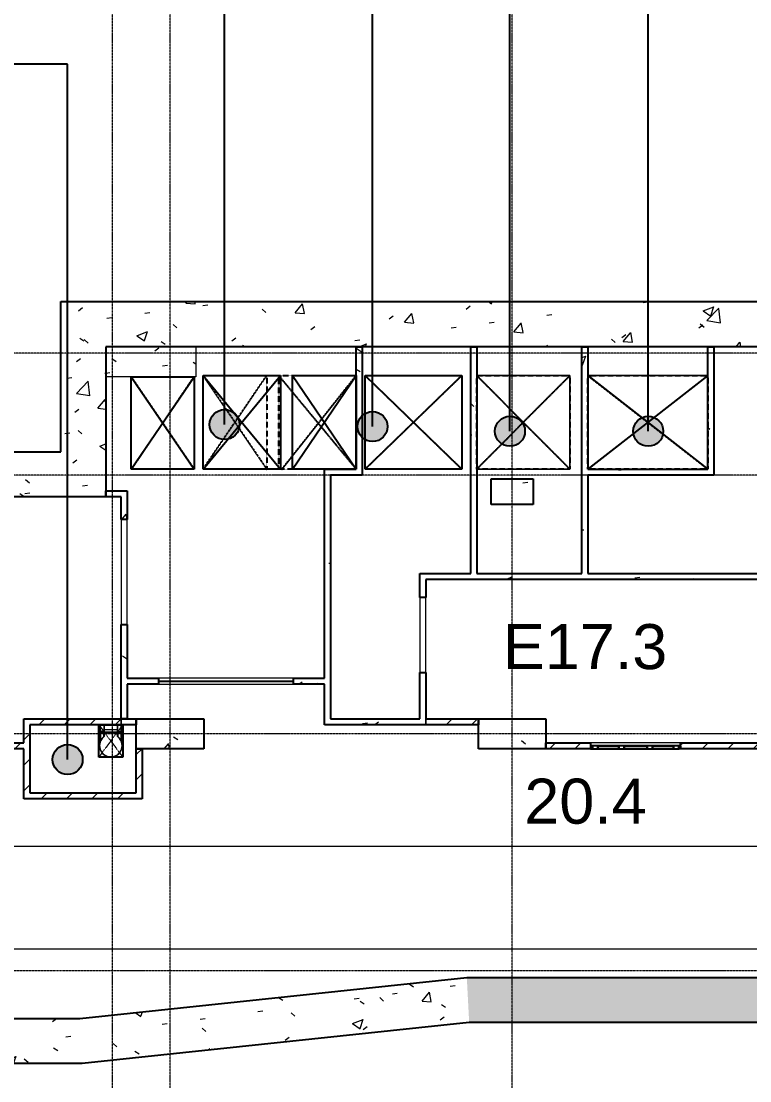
# Model space of a CAD drawing. Header units: millimetres. Extents: x -962357 to -591296, y -195428 to 59420.
# Drawn here: x -897842 to -873560, y -7981 to 27316 of the extents above; entities that cross this region are included whole.
import ezdxf

# ---------------------------------------------------------------- set-up
doc = ezdxf.new("R2010")
doc.units = ezdxf.units.MM
for name, pattern in [('Demolished', [2.75, 1.75, -1]), ('DPA_Grid _ Level 100', [10, 5.5, -1.6, 1.3, -1.6]), ('DPA_Overhead 100', [2.75, 1.75, -1])]:
    doc.linetypes.add(name, pattern=pattern)
for name, color, linetype, lineweight in [('_ _ A-DETL-OPENING', 1, 'Continuous', 25), ('A-COLS', 5, 'Continuous', 25), ('A-COLS-E', 1, 'Continuous', 9), ('A-DETL-DEMO', 2, 'Demolished', 9), ('A-DOOR', 3, 'Continuous', 25), ('A-DOOR-E', 2, 'Continuous', 25), ('A-DOOR-FRAM', 3, 'Continuous', 25), ('A-FLOR-E', 2, 'Continuous', 9), ('A-FLOR-OVHD', 2, 'DPA_Overhead 100', 25), ('A-GENM', 1, 'Continuous', 9), ('A-ROOM-IDEN', 3, 'Continuous', 25), ('A-WALL', 5, 'Continuous', 9), ('A-WALL-PATT', 1, 'Continuous', 9), ('S-GRID', 251, 'Continuous', 9), ('WALL', 5, 'Continuous', 9), ('WALL-E', 2, 'Continuous', 9)]:
    doc.layers.add(name, color=color, linetype=linetype, lineweight=lineweight)
doc.styles.add('Arial_1', font='arial.ttf', dxfattribs={"height": 1500})
pattern_1 = [(50, (2.4, 1), (3643.682, -318.781), [381, -4191]), (355, (2.4, 1), (-704.856, 3821.136), [304.8, -3352.8]), (100.451, (306, -25.6), (2938.852, 3502.332), [323.8, -3561.801]), (46.184, (2.4, 1017), (5421.581, -840.856), [571.5, -6286.5]), (96.636, (454, 947), (4748.05, 4948.55), [485.7, -5342.702]), (351.184, (2.4, 1017), (4748.1, 4948.506), [457.2, -5029.2]), (21, (510.4, 763), (3032.288, -2045.304), [381, -4191]), (326, (510.4, 763), (1236.042, 3683.762), [304.8, -3352.8]), (71.451, (763, 592.5), (4268.343, 1638.425), [323.8, -3561.801]), (37.5, (2.4, 1), (61.772, 1691.1008), [167.64, -3144.52, 167.64, -3235.96, -3365.5]), (37.5, (2.4, 1), (61.772, 1691.1008), [-6715.76, 167.64, -3197.86]), (7.5, (2.4, 1), (1336.3933, 2003.6115), [167.64, -1772.92, 167.64, -3068.32, -1282.7]), (7.5, (2.4, 1), (1336.3933, 2003.6115), [-5176.52, 167.64, -1115.06]), (327.5, (-1130.5, 1), (2711.8178, -114.5786), [167.64, -1102.36, 167.64, -3794.76, -5257.8]), (327.5, (-1130.5, 1), (2711.8178, -114.5786), [-5232.4, 167.64, -5090.16]), (317.5, (-1638.5, 1), (2962.5856, 508.5334), [167.64, -1483.36, 167.64, -2463.8, -3733.8]), (317.5, (-1638.5, 1), (2962.5856, 508.5334), [-4282.44, 167.64, -3566.16])]
pattern_2 = [(45, (2.4, 1), (-424.26407, 424.26407), [])]

# ---------------------------------------------------------------- blocks, each defined once
blk = doc.blocks.new('A33 - _Wall_ Access Panel 3000 x 3000-18927020-4180-01 LOWER PLATFORM LEVEL - REFLECTED CEILING PLAN')
at = {"layer": 'A-DOOR', "lineweight": 9}
for p, q in [((-572, 0), (-372, 0)), ((-572, -35), (-572, 0)), ((-372, 0), (-372, -35)), ((372, 0), (572, 0)), ((372, -35), (372, 0)), ((572, 0), (572, -35)), ((-1450, 0), (-1250, 0)), ((-1450, -35), (-1450, 0)), ((-1435, -35), (-1450, -35)), ((-1450, -100), (-1450, -65)), ((-1450, -65), (-1435, -65)), ((-1250, -100), (-1450, -100)), ((-1435, -65), (-1435, -35)), ((-1250, -35), (-1265, -35)), ((-1265, -35), (-1265, -65)), ((-1265, -35), (-1250, -35)), ((-1265, -65), (-1265, -35)), ((-1265, -65), (-1250, -65)), ((-1250, -65), (-1265, -65)), ((-1250, 0), (-1250, -35)), ((-1250, -35), (-1250, 0)), ((-1250, 0), (-572, 0)), ((-1250, -65), (-1250, -100)), ((-1250, -100), (-1250, -65)), ((-572, -100), (-1250, -100)), ((-572, 0), (-572, -35)), ((-557, -35), (-572, -35)), ((-572, -35), (-557, -35)), ((-572, -100), (-572, -65)), ((-572, -65), (-557, -65)), ((-557, -65), (-572, -65)), ((-572, -65), (-572, -100)), ((-372, -100), (-572, -100)), ((-557, -65), (-557, -35)), ((-557, -35), (-557, -65)), ((-372, -35), (-387, -35)), ((-387, -35), (-387, -65)), ((-387, -35), (-372, -35)), ((-387, -65), (-387, -35)), ((-387, -65), (-372, -65)), ((-372, -65), (-387, -65)), ((-372, -35), (-372, 0)), ((-372, 0), (372, 0)), ((-372, -65), (-372, -100)), ((-372, -100), (-372, -65)), ((372, -100), (-372, -100)), ((372, 0), (372, -35)), ((387, -35), (372, -35)), ((372, -35), (387, -35)), ((372, -100), (372, -65)), ((372, -65), (387, -65)), ((387, -65), (372, -65)), ((372, -65), (372, -100)), ((572, -100), (372, -100)), ((387, -65), (387, -35)), ((387, -35), (387, -65)), ((572, -35), (557, -35)), ((557, -35), (557, -65)), ((557, -35), (572, -35)), ((557, -65), (557, -35)), ((557, -65), (572, -65)), ((572, -65), (557, -65)), ((572, -35), (572, 0)), ((572, 0), (1250, 0)), ((572, -65), (572, -100)), ((572, -100), (572, -65)), ((1250, -100), (572, -100)), ((1250, 0), (1450, 0)), ((1250, -35), (1250, 0)), ((1250, 0), (1250, -35)), ((1265, -35), (1250, -35)), ((1250, -35), (1265, -35)), ((1250, -100), (1250, -65)), ((1250, -65), (1265, -65)), ((1265, -65), (1250, -65)), ((1250, -65), (1250, -100)), ((1450, -100), (1250, -100)), ((1265, -65), (1265, -35)), ((1265, -35), (1265, -65)), ((1450, -35), (1435, -35)), ((1435, -35), (1435, -65)), ((1435, -65), (1450, -65)), ((1450, 0), (1450, -35)), ((1450, -65), (1450, -100))]:
    blk.add_line(p, q, dxfattribs=at)
at = {"layer": 'A-DOOR-E'}
for p, q in [((-372, 0), (-572, 0)), ((-572, 0), (-572, -35)), ((-372, -35), (-372, 0)), ((372, 0), (372, -35)), ((572, 0), (372, 0)), ((572, -35), (572, 0)), ((-1250, 0), (-1450, 0)), ((-1450, 0), (-1450, -35)), ((-1450, -35), (-1435, -35)), ((-1435, -65), (-1450, -65)), ((-1450, -65), (-1450, -100)), ((-1450, -100), (-1250, -100)), ((-1435, -35), (-1435, -65)), ((-1265, -65), (-1265, -35)), ((-1265, -35), (-1250, -35)), ((-1250, -35), (-1265, -35)), ((-1265, -35), (-1265, -65)), ((-1265, -65), (-1265, -35)), ((-1265, -35), (-1250, -35)), ((-1250, -35), (-1265, -35)), ((-1265, -35), (-1265, -65)), ((-1265, -65), (-1265, -35)), ((-1265, -35), (-1250, -35)), ((-1265, -65), (-1265, -35)), ((-1265, -35), (-1250, -35)), ((-1265, -35), (-1250, -35)), ((-1265, -65), (-1265, -35)), ((-1250, -35), (-1265, -35)), ((-1265, -35), (-1265, -65)), ((-1250, -65), (-1265, -65)), ((-1265, -65), (-1250, -65)), ((-1250, -65), (-1265, -65)), ((-1265, -65), (-1250, -65)), ((-1250, -65), (-1265, -65)), ((-1250, -65), (-1265, -65)), ((-1250, -65), (-1265, -65)), ((-1265, -65), (-1250, -65)), ((-1250, -35), (-1250, 0)), ((-572, 0), (-1250, 0)), ((-1250, 0), (-1250, -35)), ((-1250, -35), (-1250, 0)), ((-1250, 0), (-572, 0)), ((-572, 0), (-1250, 0)), ((-1250, 0), (-1250, -35)), ((-1250, -35), (-1250, 0)), ((-1250, 0), (-572, 0)), ((-1250, -35), (-1250, 0)), ((-1250, 0), (-572, 0)), ((-1250, 0), (-572, 0)), ((-1250, -35), (-1250, 0)), ((-572, 0), (-1250, 0)), ((-1250, 0), (-1250, -35)), ((-1250, -100), (-1250, -65)), ((-1250, -65), (-1250, -100)), ((-1250, -100), (-1250, -65)), ((-1250, -65), (-1250, -100)), ((-1250, -100), (-1250, -65)), ((-1250, -100), (-1250, -65)), ((-1250, -100), (-1250, -65)), ((-1250, -65), (-1250, -100)), ((-1250, -100), (-572, -100)), ((-572, -100), (-1250, -100)), ((-1250, -100), (-572, -100)), ((-572, -100), (-1250, -100)), ((-572, -100), (-1250, -100)), ((-572, -100), (-1250, -100)), ((-1250, -100), (-572, -100)), ((-572, -35), (-572, 0)), ((-572, 0), (-572, -35)), ((-572, -35), (-572, 0)), ((-572, 0), (-572, -35)), ((-572, 0), (-572, -35)), ((-572, 0), (-572, -35)), ((-572, -35), (-572, 0)), ((-572, -35), (-557, -35)), ((-557, -35), (-572, -35)), ((-572, -35), (-557, -35)), ((-557, -35), (-572, -35)), ((-572, -35), (-557, -35)), ((-572, -35), (-557, -35)), ((-572, -35), (-557, -35)), ((-557, -35), (-572, -35)), ((-557, -65), (-572, -65)), ((-572, -65), (-572, -100)), ((-572, -100), (-572, -65)), ((-572, -65), (-557, -65)), ((-557, -65), (-572, -65)), ((-572, -65), (-572, -100)), ((-572, -100), (-572, -65)), ((-572, -65), (-557, -65)), ((-557, -65), (-572, -65)), ((-572, -65), (-572, -100)), ((-557, -65), (-572, -65)), ((-572, -65), (-572, -100)), ((-572, -65), (-572, -100)), ((-557, -65), (-572, -65)), ((-572, -100), (-572, -65)), ((-572, -65), (-557, -65)), ((-572, -100), (-372, -100)), ((-557, -35), (-557, -65)), ((-557, -65), (-557, -35)), ((-557, -35), (-557, -65)), ((-557, -65), (-557, -35)), ((-557, -35), (-557, -65)), ((-557, -35), (-557, -65)), ((-557, -35), (-557, -65)), ((-557, -65), (-557, -35)), ((-387, -65), (-387, -35)), ((-387, -35), (-372, -35)), ((-372, -35), (-387, -35)), ((-387, -35), (-387, -65)), ((-387, -65), (-387, -35)), ((-387, -35), (-372, -35)), ((-372, -35), (-387, -35)), ((-387, -35), (-387, -65)), ((-387, -65), (-387, -35)), ((-387, -35), (-372, -35)), ((-387, -65), (-387, -35)), ((-387, -35), (-372, -35)), ((-387, -35), (-372, -35)), ((-387, -65), (-387, -35)), ((-372, -35), (-387, -35)), ((-387, -35), (-387, -65)), ((-372, -65), (-387, -65)), ((-387, -65), (-372, -65)), ((-372, -65), (-387, -65)), ((-387, -65), (-372, -65)), ((-372, -65), (-387, -65)), ((-372, -65), (-387, -65)), ((-372, -65), (-387, -65)), ((-387, -65), (-372, -65)), ((372, 0), (-372, 0)), ((-372, 0), (-372, -35)), ((-372, -35), (-372, 0)), ((-372, 0), (372, 0)), ((372, 0), (-372, 0)), ((-372, 0), (-372, -35)), ((-372, -35), (-372, 0)), ((-372, 0), (372, 0)), ((-372, -35), (-372, 0)), ((-372, 0), (372, 0)), ((-372, 0), (372, 0)), ((-372, -35), (-372, 0)), ((372, 0), (-372, 0)), ((-372, 0), (-372, -35)), ((-372, -100), (-372, -65)), ((-372, -65), (-372, -100)), ((-372, -100), (-372, -65)), ((-372, -65), (-372, -100)), ((-372, -100), (-372, -65)), ((-372, -100), (-372, -65)), ((-372, -100), (-372, -65)), ((-372, -65), (-372, -100)), ((-372, -100), (372, -100)), ((372, -100), (-372, -100)), ((-372, -100), (372, -100)), ((372, -100), (-372, -100)), ((372, -100), (-372, -100)), ((372, -100), (-372, -100)), ((-372, -100), (372, -100)), ((372, -35), (372, 0)), ((372, 0), (372, -35)), ((372, -35), (372, 0)), ((372, 0), (372, -35)), ((372, 0), (372, -35)), ((372, 0), (372, -35)), ((372, -35), (372, 0)), ((372, -35), (387, -35)), ((387, -35), (372, -35)), ((372, -35), (387, -35)), ((387, -35), (372, -35)), ((372, -35), (387, -35)), ((372, -35), (387, -35)), ((372, -35), (387, -35)), ((387, -35), (372, -35)), ((387, -65), (372, -65)), ((372, -65), (372, -100)), ((372, -100), (372, -65)), ((372, -65), (387, -65)), ((387, -65), (372, -65)), ((372, -65), (372, -100)), ((372, -100), (372, -65)), ((372, -65), (387, -65)), ((387, -65), (372, -65)), ((372, -65), (372, -100)), ((387, -65), (372, -65)), ((372, -65), (372, -100)), ((372, -65), (372, -100)), ((387, -65), (372, -65)), ((372, -100), (372, -65)), ((372, -65), (387, -65)), ((372, -100), (572, -100)), ((387, -35), (387, -65)), ((387, -65), (387, -35)), ((387, -35), (387, -65)), ((387, -65), (387, -35)), ((387, -35), (387, -65)), ((387, -35), (387, -65)), ((387, -35), (387, -65)), ((387, -65), (387, -35)), ((557, -65), (557, -35)), ((557, -35), (572, -35)), ((572, -35), (557, -35)), ((557, -35), (557, -65)), ((557, -65), (557, -35)), ((557, -35), (572, -35)), ((572, -35), (557, -35)), ((557, -35), (557, -65)), ((557, -65), (557, -35)), ((557, -35), (572, -35)), ((557, -65), (557, -35)), ((557, -35), (572, -35)), ((557, -35), (572, -35)), ((557, -65), (557, -35)), ((572, -35), (557, -35)), ((557, -35), (557, -65)), ((572, -65), (557, -65)), ((557, -65), (572, -65)), ((572, -65), (557, -65)), ((557, -65), (572, -65)), ((572, -65), (557, -65)), ((572, -65), (557, -65)), ((572, -65), (557, -65)), ((557, -65), (572, -65)), ((1250, 0), (572, 0)), ((572, 0), (572, -35)), ((572, -35), (572, 0)), ((572, 0), (1250, 0)), ((1250, 0), (572, 0)), ((572, 0), (572, -35)), ((572, -35), (572, 0)), ((572, 0), (1250, 0)), ((572, -35), (572, 0)), ((572, 0), (1250, 0)), ((572, 0), (1250, 0)), ((572, -35), (572, 0)), ((1250, 0), (572, 0)), ((572, 0), (572, -35)), ((572, -100), (572, -65)), ((572, -65), (572, -100)), ((572, -100), (572, -65)), ((572, -65), (572, -100)), ((572, -100), (572, -65)), ((572, -100), (572, -65)), ((572, -100), (572, -65)), ((572, -65), (572, -100)), ((572, -100), (1250, -100)), ((1250, -100), (572, -100)), ((572, -100), (1250, -100)), ((1250, -100), (572, -100)), ((1250, -100), (572, -100)), ((1250, -100), (572, -100)), ((572, -100), (1250, -100)), ((1450, 0), (1250, 0)), ((1250, 0), (1250, -35)), ((1250, -35), (1250, 0)), ((1250, 0), (1250, -35)), ((1250, -35), (1250, 0)), ((1250, 0), (1250, -35)), ((1250, 0), (1250, -35)), ((1250, 0), (1250, -35)), ((1250, -35), (1250, 0)), ((1250, -35), (1265, -35)), ((1265, -35), (1250, -35)), ((1250, -35), (1265, -35)), ((1265, -35), (1250, -35)), ((1250, -35), (1265, -35)), ((1250, -35), (1265, -35)), ((1250, -35), (1265, -35)), ((1265, -35), (1250, -35)), ((1265, -65), (1250, -65)), ((1250, -65), (1250, -100)), ((1250, -100), (1250, -65)), ((1250, -65), (1265, -65)), ((1265, -65), (1250, -65)), ((1250, -65), (1250, -100)), ((1250, -100), (1250, -65)), ((1250, -65), (1265, -65)), ((1265, -65), (1250, -65)), ((1250, -65), (1250, -100)), ((1265, -65), (1250, -65)), ((1250, -65), (1250, -100)), ((1250, -65), (1250, -100)), ((1265, -65), (1250, -65)), ((1250, -100), (1250, -65)), ((1250, -65), (1265, -65)), ((1250, -100), (1450, -100)), ((1265, -35), (1265, -65)), ((1265, -65), (1265, -35)), ((1265, -35), (1265, -65)), ((1265, -65), (1265, -35)), ((1265, -35), (1265, -65)), ((1265, -35), (1265, -65)), ((1265, -35), (1265, -65)), ((1265, -65), (1265, -35)), ((1435, -65), (1435, -35)), ((1435, -35), (1450, -35)), ((1450, -65), (1435, -65)), ((1450, -35), (1450, 0)), ((1450, -100), (1450, -65))]:
    blk.add_line(p, q, dxfattribs=at)
at = {"layer": 'A-DOOR-FRAM'}
for p, q in [((-1500, 0), (-1500, -100)), ((-1450, 0), (-1500, 0)), ((-1500, -100), (-1450, -100)), ((-1450, -35), (-1450, 0)), ((-1435, -35), (-1450, -35)), ((-1450, -65), (-1435, -65)), ((-1450, -100), (-1450, -65)), ((-1435, -65), (-1435, -35)), ((1435, -65), (1435, -35)), ((1435, -35), (1450, -35)), ((1450, -65), (1435, -65)), ((1450, 0), (1500, 0)), ((1450, -35), (1450, 0)), ((1450, -100), (1450, -65)), ((1500, -100), (1450, -100)), ((1500, 0), (1500, -100))]:
    blk.add_line(p, q, dxfattribs=at)
blk = doc.blocks.new('DPA_GM-Cage Ladder - H8300 with Protection Ring-8199188-4180-01 LOWER PLATFORM LEVEL - REFLECTED CEILING PLAN')
at = {"layer": 'A-GENM'}
for p, q in [((90, 1143), (90, 1148)), ((160, 1148), (160, 1143)), ((-253, 805), (-248, 805)), ((-248, 735), (-253, 735)), ((498, 805), (503, 805)), ((503, 735), (498, 735)), ((-228, 350), (-228, 628)), ((-225, 305), (-225, 622)), ((-225, 305), (-225, 622)), ((-225, 305), (-225, 622)), ((-225, 305), (-225, 622)), ((-225, 305), (-225, 355)), ((-225, 305), (-225, 355)), ((-225, 305), (-225, 355)), ((-225, 355), (-100, 355)), ((-225, 305), (-225, 355)), ((-225, 355), (-225, 305)), ((-223, 625), (-223, 616)), ((-220, 611), (-220, 355)), ((-220, 611), (-220, 355)), ((-220, 611), (-220, 305)), ((-220, 611), (-220, 355)), ((-220, 355), (-100, 355)), ((-220, 355), (-100, 355)), ((-220, 355), (-100, 355)), ((-100, 355), (-220, 355)), ((-105, 355), (-105, 468)), ((-105, 355), (-105, 468)), ((-105, 355), (-105, 468)), ((-105, 355), (-105, 468)), ((-100, 355), (-105, 355)), ((-100, 470), (-100, 355)), ((-100, 470), (-100, 355)), ((-100, 470), (-100, 355)), ((-100, 470), (-100, 355)), ((-100, 355), (-95, 355)), ((-100, 305), (-100, 355)), ((-95, 355), (-95, 305)), ((345, 355), (350, 355)), ((345, 305), (345, 355)), ((350, 355), (350, 470)), ((350, 355), (350, 470)), ((350, 355), (350, 470)), ((350, 355), (350, 470)), ((350, 355), (470, 355)), ((350, 355), (470, 355)), ((350, 355), (475, 355)), ((355, 355), (350, 355)), ((350, 355), (470, 355)), ((470, 355), (350, 355)), ((350, 355), (350, 305)), ((355, 468), (355, 355)), ((355, 468), (355, 355)), ((355, 468), (355, 355)), ((355, 468), (355, 355)), ((470, 355), (470, 611)), ((470, 355), (470, 611)), ((470, 305), (470, 611)), ((470, 355), (470, 611)), ((472, 616), (472, 625)), ((475, 622), (475, 305)), ((475, 622), (475, 305)), ((475, 622), (475, 305)), ((475, 622), (475, 305)), ((475, 355), (475, 305)), ((475, 355), (475, 305)), ((475, 355), (475, 305)), ((475, 355), (475, 305)), ((475, 305), (475, 355)), ((477, 628), (477, 350)), ((-198, 75), (-248, 75)), ((-228, 350), (-228, 255)), ((-225, 255), (-225, 350)), ((-100, 305), (-225, 305)), ((-100, 305), (-225, 305)), ((-100, 305), (-225, 305)), ((-220, 305), (-225, 305)), ((-100, 305), (-225, 305)), ((-225, 305), (-225, 255)), ((-225, 305), (-100, 305)), ((-225, 255), (-225, 75)), ((-223, 255), (-223, 304)), ((-220, 306), (-220, 255)), ((-220, 255), (-220, 305)), ((-220, 75), (-220, 255)), ((-148, 80), (-148, 75)), ((-100, 80), (-148, 80)), ((-95, 75), (-148, 75)), ((-100, 351), (-100, 305)), ((-100, 351), (-100, 305)), ((-100, 351), (-100, 305)), ((-100, 351), (-100, 305)), ((-100, 351), (-100, 305)), ((-100, 305), (-100, 351)), ((-100, 305), (-100, 80)), ((-95, 305), (-100, 305)), ((-95, 351), (-95, 305)), ((-95, 347), (345, 347)), ((-95, 347), (345, 347)), ((-95, 347), (345, 347)), ((-95, 347), (345, 347)), ((-95, 347), (345, 347)), ((-95, 347), (345, 347)), ((-95, 347), (345, 347)), ((-95, 347), (345, 347)), ((-95, 347), (345, 347)), ((-95, 347), (345, 347)), ((-95, 347), (345, 347)), ((-95, 347), (345, 347)), ((-95, 347), (345, 347)), ((-95, 347), (345, 347)), ((-95, 347), (345, 347)), ((-95, 347), (345, 347)), ((-95, 347), (345, 347)), ((-95, 347), (345, 347)), ((-95, 347), (345, 347)), ((-95, 347), (345, 347)), ((-95, 347), (345, 347)), ((345, 312), (-95, 312)), ((345, 312), (-95, 312)), ((345, 312), (-95, 312)), ((345, 312), (-95, 312)), ((345, 312), (-95, 312)), ((345, 312), (-95, 312)), ((345, 312), (-95, 312)), ((345, 312), (-95, 312)), ((345, 312), (-95, 312)), ((345, 312), (-95, 312)), ((345, 312), (-95, 312)), ((345, 312), (-95, 312)), ((345, 312), (-95, 312)), ((345, 312), (-95, 312)), ((345, 312), (-95, 312)), ((345, 312), (-95, 312)), ((345, 312), (-95, 312)), ((345, 312), (-95, 312)), ((345, 312), (-95, 312)), ((345, 312), (-95, 312)), ((345, 312), (-95, 312)), ((-95, 75), (-95, 305)), ((-95, 75), (-95, 250)), ((-95, 250), (345, 250)), ((-95, 230), (-95, 75)), ((345, 230), (-95, 230)), ((345, 75), (-95, 75)), ((345, 75), (-95, 75)), ((345, 305), (345, 351)), ((345, 305), (345, 75)), ((350, 305), (345, 305)), ((345, 250), (345, 75)), ((345, 230), (345, 75)), ((397, 75), (345, 75)), ((350, 305), (350, 351)), ((350, 305), (350, 351)), ((350, 305), (350, 351)), ((350, 305), (350, 351)), ((350, 305), (350, 351)), ((350, 351), (350, 305)), ((475, 305), (350, 305)), ((475, 305), (350, 305)), ((475, 305), (350, 305)), ((475, 305), (350, 305)), ((350, 305), (475, 305)), ((350, 80), (350, 305)), ((397, 80), (350, 80)), ((397, 75), (397, 80)), ((497, 75), (447, 75)), ((470, 255), (470, 306)), ((475, 305), (470, 305)), ((470, 305), (470, 255)), ((470, 255), (470, 75)), ((472, 304), (472, 255)), ((475, 350), (475, 255)), ((475, 255), (475, 305)), ((475, 75), (475, 255)), ((477, 255), (477, 350))]:
    blk.add_line(p, q, dxfattribs=at)
for radius, start, end in [(380, 337.0805, 202.9195), (380, 95.3548, 174.6498), (380, 95.3548, 174.6498), (380, 95.3548, 174.6498), (375, 79.9992, 181.4283), (375, 79.9992, 181.4283), (375, 306.8699, 233.1301), (375, 79.9992, 181.4283), (380, 125.0413, 130.7023), (375, 120.5805, 124.9928), (380, 114.5289, 120.5268), (380, 103.6272, 110.3512), (375, 100.2243, 110.378), (380, 95.3547, 100.1756), (375, 79.9996, 100.189), (380, 84.6446, 95.3554), (375, 84.6446, 95.3554), (380, 80.1304, 84.6452), (380, 80.1304, 84.6452), (380, 80.1304, 84.6452), (380, 80.1313, 84.6453), (375, 358.5717, 79.7764), (375, 358.5717, 79.7764), (375, 358.5717, 79.7764), (375, 69.622, 79.7757), (380, 5.3502, 79.7346), (380, 5.3502, 79.7346), (380, 5.3502, 79.7346), (380, 69.6488, 76.3728), (380, 59.4732, 65.4711), (375, 55.0072, 59.4195), (380, 49.2977, 54.9587), (380, 174.6446, 185.3554), (380, 185.3602, 202.9195), (380, 185.3602, 202.9195), (380, 185.3602, 202.9195), (380, 186.8247, 191.7558), (380, 166.3122, 171.4047), (375, 174.6446, 185.3554), (375, 182.4573, 186.6907), (375, 182.7703, 232.3701), (375, 182.7703, 232.3701), (375, 182.7703, 232.3701), (375, 171.5359, 176.4529), (375, 161.3461, 166.2066), (380, 156.0394, 161.2291), (375, 151.1557, 155.948), (380, 145.7475, 151.0535), (375, 140.9646, 145.6704), (380, 135.4239, 140.8779), (375, 130.7728, 135.3611), (375, 307.6299, 357.2297), (375, 307.6299, 357.2297), (375, 307.6299, 357.2297), (375, 44.6389, 49.2272), (380, 39.1221, 44.5761), (375, 34.3296, 39.0354), (380, 28.9465, 34.2525), (375, 24.052, 28.8443), (380, 18.7709, 23.9606), (380, 337.0805, 354.6398), (380, 337.0805, 354.6398), (380, 337.0805, 354.6398), (375, 13.7934, 18.6539), (380, 8.5953, 13.6878), (375, 3.5471, 8.4641), (375, 353.3093, 357.5427), (380, 348.2442, 353.1753), (375, 354.6446, 5.3554), (380, 354.6446, 5.3554), (375, 191.9133, 196.9225), (380, 197.0706, 201.9314), (380, 204.784, 232.7522), (380, 204.784, 232.7522), (380, 204.784, 232.7522), (380, 204.784, 232.7522), (380, 307.2478, 335.216), (380, 307.2478, 335.216), (380, 307.2478, 335.216), (380, 307.2478, 335.216), (380, 338.0686, 342.9294), (375, 343.0775, 348.0867)]:
    blk.add_arc((125, 770), radius, start, end, dxfattribs=at)
blk = doc.blocks.new('Stucture Guage1 - Stucture Guage-9321021-4180-01 LOWER PLATFORM LEVEL - REFLECTED CEILING PLAN')
at = {"layer": 'A-GENM'}
for p, q in [((-913837, -163), (-857557, -163)), ((-857557, -3599), (-913837, -3599))]:
    blk.add_line(p, q, dxfattribs=at)
blk = doc.blocks.new('vent_grill - vent_grill H4500xW4500-9404040-4180-01 LOWER PLATFORM LEVEL - REFLECTED CEILING PLAN')
at = {"layer": 'A-DOOR-E'}
blk.add_line((-2250, 0), (2250, 0), dxfattribs=at)
blk = doc.blocks.new('Walls New - Walls New-13988885-4180-01 LOWER PLATFORM LEVEL - REFLECTED CEILING PLAN')
at = {"layer": 'A-WALL-PATT'}
h = blk.add_hatch(dxfattribs=at)
h.set_pattern_fill('FP_1', color=256, style=0, pattern_type=2)
h.set_pattern_definition([(50, (0, 0), (3643.682, -318.781), [381, -4191]), (355, (0, 0), (-704.856, 3821.136), [304.8, -3352.8]), (100.451, (303.6, -26.6), (2938.852, 3502.332), [323.8, -3561.801]), (46.184, (0, 1016), (5421.581, -840.856), [571.5, -6286.5]), (96.636, (452, 946), (4748.05, 4948.55), [485.7, -5342.702]), (351.184, (0, 1016), (4748.1, 4948.506), [457.2, -5029.2]), (21, (508, 762), (3032.288, -2045.304), [381, -4191]), (326, (508, 762), (1236.042, 3683.762), [304.8, -3352.8]), (71.451, (760.7, 591.6), (4268.343, 1638.425), [323.8, -3561.801]), (37.5, (0, 0), (61.772, 1691.1008), [167.64, -3144.52, 167.64, -3235.96, -3365.5]), (37.5, (0, 0), (61.772, 1691.1008), [-6715.76, 167.64, -3197.86]), (7.5, (0, 0), (1336.3933, 2003.6115), [167.64, -1772.92, 167.64, -3068.32, -1282.7]), (7.5, (0, 0), (1336.3933, 2003.6115), [-5176.52, 167.64, -1115.06]), (327.5, (-1132.8, 0), (2711.8178, -114.5786), [167.64, -1102.36, 167.64, -3794.76, -5257.8]), (327.5, (-1132.8, 0), (2711.8178, -114.5786), [-5232.4, 167.64, -5090.16]), (317.5, (-1640.8, 0), (2962.5856, 508.5334), [167.64, -1483.36, 167.64, -2463.8, -3733.8]), (317.5, (-1640.8, 0), (2962.5856, 508.5334), [-4282.44, 167.64, -3566.16])])
h.paths.add_polyline_path([(-895025, 15472), (-892025, 15472), (-892025, 16472), (-895025, 16472)])
at = {"layer": 'WALL'}
for p, q in [((-895025, 16472), (-892025, 16472)), ((-895025, 15472), (-895025, 16472)), ((-892025, 16472), (-892025, 15472)), ((-892025, 15472), (-895025, 15472))]:
    blk.add_line(p, q, dxfattribs=at)
blk = doc.blocks.new('C-1-PP19-AR-4180-01-B_20250908-040939_EXDOWNLIGHT')
at = {"layer": 'A-DOOR-E'}
for name, p in [('vent_grill - vent_grill H4500xW4500-9404040-4180-01 LOWER PLATFORM LEVEL - REFLECTED CEILING PLAN', (-146338, 1750)), ('A33 - _Wall_ Access Panel 3000 x 3000-18927020-4180-01 LOWER PLATFORM LEVEL - REFLECTED CEILING PLAN', (-132685, -400))]:
    blk.add_blockref(name, p, dxfattribs=at)
at = {"layer": 'A-GENM', "rotation": 180}
blk.add_blockref('DPA_GM-Cage Ladder - H8300 with Protection Ring-8199188-4180-01 LOWER PLATFORM LEVEL - REFLECTED CEILING PLAN', (-150050, 375), dxfattribs=at)
at = {"layer": 'A-GENM'}
blk.add_blockref('Stucture Guage1 - Stucture Guage-9321021-4180-01 LOWER PLATFORM LEVEL - REFLECTED CEILING PLAN', (744682, -3579), dxfattribs=at)
at = {"layer": 'WALL-E'}
blk.add_blockref('Walls New - Walls New-13988885-4180-01 LOWER PLATFORM LEVEL - REFLECTED CEILING PLAN', (744682, -3579), dxfattribs=at)

msp = doc.modelspace()

# ---------------------------------------------------------------- hatches: boundary and pattern name
at = {"layer": 'A-COLS-E'}
h = msp.add_hatch(dxfattribs=at)
h.set_pattern_fill('FP_1', color=256, style=0, pattern_type=2)
h.set_pattern_definition(pattern_1)
h.paths.add_polyline_path([(-882180, 11220), (-880780, 11220), (-880780, 12070), (-882180, 12070), (-882180, 11872.6)])
h = msp.add_hatch(dxfattribs=at)
h.set_pattern_fill('FP_1', color=256, style=0, pattern_type=2)
h.set_pattern_definition(pattern_1)
h.paths.add_polyline_path([(-891755, 3080), (-891755, 4080), (-894005, 4080), (-894005, 3080)])
h = msp.add_hatch(dxfattribs=at)
h.set_pattern_fill('FP_1', color=256, style=0, pattern_type=2)
h.set_pattern_definition(pattern_1)
h.paths.add_polyline_path([(-880355, 3080), (-880355, 4080), (-882605, 4080), (-882605, 3080), (-882571.6, 3080)])
at = {"layer": 'A-ROOM-IDEN'}
h = msp.add_hatch(color=256, dxfattribs=at)
edge = h.paths.add_edge_path()
edge.add_arc((-891062.9, 13878.5), 500, 0, 360)
h = msp.add_hatch(color=256, dxfattribs=at)
edge = h.paths.add_edge_path()
edge.add_arc((-886133.7, 13814.3), 500, 0, 360)
h = msp.add_hatch(color=256, dxfattribs=at)
edge = h.paths.add_edge_path()
edge.add_arc((-881552.6, 13654.9), 500, 0, 360)
h = msp.add_hatch(color=256, dxfattribs=at)
edge = h.paths.add_edge_path()
edge.add_arc((-876945.2, 13654.9), 500, 0, 360)
h = msp.add_hatch(color=256, dxfattribs=at)
edge = h.paths.add_edge_path()
edge.add_arc((-896294.1, 2718.8), 500, 0, 360)
at = {"layer": 'A-WALL-PATT'}
h = msp.add_hatch(dxfattribs=at)
h.set_pattern_fill('FP_1', color=256, style=0, pattern_type=2)
h.set_pattern_definition(pattern_1)
h.paths.add_polyline_path([(-896523, 16473), (-848905, 16473), (-848905, 17973), (-896523, 17973)])
h = msp.add_hatch(dxfattribs=at)
h.set_pattern_fill('FP_1', color=256, style=0, pattern_type=2)
h.set_pattern_definition(pattern_1)
h.paths.add_polyline_path([(-895023, 11467.4), (-895023, 16473), (-896523, 16473), (-896523, 11467.4)])
h = msp.add_hatch(dxfattribs=at)
h.set_pattern_fill('FP_1', color=256, style=0, pattern_type=2)
h.set_pattern_definition(pattern_1)
h.paths.add_polyline_path([(-886480, 12395), (-886480, 16473), (-886680, 16473), (-886680, 12395)])
h = msp.add_hatch(dxfattribs=at)
h.set_pattern_fill('FP_1', color=256, style=0, pattern_type=2)
h.set_pattern_definition(pattern_1)
h.paths.add_polyline_path([(-882660, 8920), (-882660, 16473), (-882860, 16473), (-882860, 8920)])
h = msp.add_hatch(dxfattribs=at)
h.set_pattern_fill('FP_1', color=256, style=0, pattern_type=2)
h.set_pattern_definition(pattern_1)
h.paths.add_polyline_path([(-878960, 8920), (-878960, 16473), (-879160, 16473), (-879160, 8920)])
h = msp.add_hatch(dxfattribs=at)
h.set_pattern_fill('FP_1', color=256, style=0, pattern_type=2)
h.set_pattern_definition(pattern_1)
h.paths.add_polyline_path([(-874760, 12395), (-874760, 16473), (-874960, 16473), (-874960, 12395)])
h = msp.add_hatch(dxfattribs=at)
h.set_pattern_fill('FP_1', color=256, style=0, pattern_type=2)
h.set_pattern_definition(pattern_1)
h.paths.add_polyline_path([(-896523, 11467.4), (-896523, 12967.4), (-915635, 12967.4), (-915635, 11467.4), (-905815.8, 11467.4)])
h = msp.add_hatch(dxfattribs=at)
h.set_pattern_fill('FP_1', color=256, style=0, pattern_type=2)
h.set_pattern_definition(pattern_1)
h.paths.add_polyline_path([(-887530, 4080), (-887530, 12395), (-887730, 12395), (-887730, 4080)])
h = msp.add_hatch(dxfattribs=at)
h.set_pattern_fill('FP_1', color=256, style=0, pattern_type=2)
h.set_pattern_definition(pattern_1)
h.paths.add_polyline_path([(-874760, 12195), (-874760, 12395), (-878960, 12395), (-878960, 12195), (-875307.8, 12195)])
h = msp.add_hatch(dxfattribs=at)
h.set_pattern_fill('FP_1', color=256, style=0, pattern_type=2)
h.set_pattern_definition(pattern_1)
h.paths.add_polyline_path([(-894305, 4080), (-894305, 7217.4), (-894505, 7217.4), (-894505, 4080)])
h.paths.add_polyline_path([(-894305, 10717.4), (-894305, 11667.4), (-894505, 11667.4), (-894505, 10717.4)])
h = msp.add_hatch(dxfattribs=at)
h.set_pattern_fill('FP_1', color=256, style=0, pattern_type=2)
h.set_pattern_definition(pattern_1)
h.paths.add_polyline_path([(-869155, 8720), (-868955, 8720), (-868955, 8920), (-869607.5, 8920), (-869607.5, 8720)])
h.paths.add_polyline_path([(-871707.5, 8720), (-871707.5, 8920), (-884560, 8920), (-884560, 8720), (-872160, 8720)])
h = msp.add_hatch(dxfattribs=at)
h.set_pattern_fill('FP_1', color=256, style=0, pattern_type=2)
h.set_pattern_definition(pattern_1)
h.paths.add_polyline_path([(-887730, 5230), (-887730, 5430), (-888767.5, 5430), (-888767.5, 5230), (-888382.7, 5230)])
h.paths.add_polyline_path([(-893267.5, 5230), (-893267.5, 5430), (-894305, 5430), (-894305, 5230), (-894193.7, 5230)])
h = msp.add_hatch(dxfattribs=at)
h.set_pattern_fill('FP_2', color=256, style=0, pattern_type=2)
h.set_pattern_definition(pattern_2)
h.paths.add_polyline_path([(-895646.5, 3880), (-894505, 3880), (-894505, 4080), (-897755, 4080), (-897755, 3880), (-897099.3, 3880)])
h = msp.add_hatch(dxfattribs=at)
h.set_pattern_fill('FP_1', color=256, style=0, pattern_type=2)
h.set_pattern_definition(pattern_1)
h.paths.add_polyline_path([(-885477.1, 3880), (-884560, 3880), (-884560, 4080), (-887730, 4080), (-887730, 3880)])
h = msp.add_hatch(dxfattribs=at)
h.set_pattern_fill('FP_2', color=256, style=0, pattern_type=2)
h.set_pattern_definition(pattern_2)
h.paths.add_polyline_path([(-882605, 3880), (-882605, 4080), (-884360, 4080), (-884360, 3880)])
h = msp.add_hatch(dxfattribs=at)
h.set_pattern_fill('FP_2', color=256, style=0, pattern_type=2)
h.set_pattern_definition(pattern_2)
h.paths.add_polyline_path([(-897555, 3280), (-897555, 3880), (-897755, 3880), (-897755, 3280)])
h = msp.add_hatch(dxfattribs=at)
h.set_pattern_fill('FP_2', color=256, style=0, pattern_type=2)
h.set_pattern_definition(pattern_2)
h.paths.add_polyline_path([(-897755, 3080), (-897555, 3080), (-897555, 3280), (-898220, 3280), (-898220, 3080), (-897825.6, 3080)])
h.paths.add_polyline_path([(-902910.3, 3080), (-901220, 3080), (-901220, 3280), (-903155, 3280), (-903155, 3080)])
h = msp.add_hatch(dxfattribs=at)
h.set_pattern_fill('FP_2', color=256, style=0, pattern_type=2)
h.set_pattern_definition(pattern_2)
h.paths.add_polyline_path([(-875307.8, 3080), (-872360, 3080), (-872360, 3280), (-875865, 3280), (-875865, 3080)])
h.paths.add_polyline_path([(-879666.1, 3080), (-878865, 3080), (-878865, 3280), (-880355, 3280), (-880355, 3080)])
h = msp.add_hatch(dxfattribs=at)
h.set_pattern_fill('FP_2', color=256, style=0, pattern_type=2)
h.set_pattern_definition(pattern_2)
h.paths.add_polyline_path([(-897755, 1410), (-897555, 1410), (-897555, 3080), (-897755, 3080), (-897755, 2506)])
h = msp.add_hatch(dxfattribs=at)
h.set_pattern_fill('FP_2', color=256, style=0, pattern_type=2)
h.set_pattern_definition(pattern_2)
h.paths.add_polyline_path([(-893805, 1610), (-893805, 3080), (-894005, 3080), (-894005, 1610)])
h = msp.add_hatch(dxfattribs=at)
h.set_pattern_fill('FP_2', color=256, style=0, pattern_type=2)
h.set_pattern_definition(pattern_2)
h.paths.add_polyline_path([(-893805, 1410), (-893805, 1610), (-897555, 1610), (-897555, 1410), (-894193.7, 1410)])
h = msp.add_hatch(dxfattribs=at)
h.set_pattern_fill('FP_1', color=256, style=0, pattern_type=2)
h.set_pattern_definition(pattern_1)
h.paths.add_polyline_path([(-895808, -7400), (-882912.6, -6040), (-882991.4, -4540), (-895886.9, -5900)])
h = msp.add_hatch(dxfattribs=at)
h.set_pattern_fill('FP_1', color=256, style=0, pattern_type=2)
h.set_pattern_definition(pattern_1)
h.paths.add_polyline_path([(-699135, -6040), (-699135, -4540), (-882991.4, -4540), (-882912.6, -6040), (-708239.9, -6040)])
h = msp.add_hatch(dxfattribs=at)
h.set_pattern_fill('FP_1', color=256, style=0, pattern_type=2)
h.set_pattern_definition(pattern_1)
h.paths.add_polyline_path([(-895808, -7400), (-895886.9, -5900), (-914135, -5900), (-914135, -7400), (-905815.8, -7400)])

# ---------------------------------------------------------------- linework, layer by layer
at = {"color": 250, "lineweight": 9}
for p, q in [((-882660, 12395), (-882660, 15510)), ((-882660, 15510), (-879560, 15510)), ((-879560, 15510), (-882660, 12395)), ((-882660, 15510), (-879560, 12395)), ((-879560, 15510), (-879560, 12395)), ((-878960, 12395), (-878960, 15510)), ((-878960, 15510), (-874960, 15510)), ((-874960, 15510), (-874960, 12395)), ((-879560, 12395), (-882660, 12395)), ((-874960, 12395), (-878960, 12395))]:
    msp.add_line(p, q, dxfattribs=at)
at = {"layer": '_ _ A-DETL-OPENING'}
for p, q in [((-894180, 12395), (-892080, 15473)), ((-894180, 15473), (-892080, 12395)), ((-894180, 12395), (-894180, 15473)), ((-894180, 15473), (-892080, 15473)), ((-892080, 15473), (-892080, 12395)), ((-891780, 12395), (-889200, 15510)), ((-891780, 15510), (-889200, 12395)), ((-891780, 12395), (-891780, 15510)), ((-891780, 15510), (-889200, 15510)), ((-889200, 15510), (-889200, 12395)), ((-888800, 12395), (-888800, 15510)), ((-888800, 12395), (-886680, 15510)), ((-888800, 15510), (-886680, 12395)), ((-888800, 15510), (-886680, 15510)), ((-886680, 15510), (-886680, 12395)), ((-886380, 12395), (-883160, 15510)), ((-886380, 15510), (-883161.3, 12395)), ((-886380, 12395), (-886380, 15510)), ((-886380, 15510), (-883160, 15510)), ((-883160, 15510), (-883160, 12395)), ((-874960, 15510), (-878960, 12395)), ((-878960, 15510), (-874960, 12395)), ((-892080, 12395), (-894180, 12395)), ((-889200, 12395), (-891780, 12395)), ((-886680, 12395), (-888800, 12395)), ((-883161.3, 12395), (-886380, 12395)), ((-895255, 2800), (-895255, 3880)), ((-895255, 3880), (-894455, 3880)), ((-894455, 3880), (-894455, 2800)), ((-894455, 2800), (-895255, 2800))]:
    msp.add_line(p, q, dxfattribs=at)
at = {"layer": 'A-COLS'}
for p, q in [((-882180, 11220), (-882180, 12070)), ((-882180, 12070), (-880780, 12070)), ((-880780, 12070), (-880780, 11220)), ((-880780, 11220), (-882180, 11220)), ((-894005, 3080), (-894005, 4080)), ((-894005, 4080), (-891755, 4080)), ((-891755, 4080), (-891755, 3080)), ((-882605, 3080), (-882605, 4080)), ((-882605, 4080), (-880355, 4080)), ((-880355, 4080), (-880355, 3080)), ((-891755, 3080), (-894005, 3080)), ((-880355, 3080), (-882605, 3080))]:
    msp.add_line(p, q, dxfattribs=at)
at = {"layer": 'A-DETL-DEMO'}
for p, q in [((-894455, 3880), (-895255, 2800)), ((-895255, 3880), (-894455, 2800))]:
    msp.add_line(p, q, dxfattribs=at)
at = {"layer": 'A-FLOR-E'}
for p, q in [((-895023, 16473), (-895023, 11467.4)), ((-848905, 16473), (-895023, 16473)), ((-895023, 11467.4), (-895023, 16473)), ((-895023, 16473), (-848905, 16473)), ((-848905, 16473), (-895023, 16473)), ((-895023, 16473), (-895023, 11467.4)), ((-892080, 15473), (-894180, 15473)), ((-894180, 15473), (-894180, 12395)), ((-892080, 12395), (-892080, 15473)), ((-889200, 15510), (-891780, 15510)), ((-891780, 15510), (-891780, 12395)), ((-889200, 12395), (-889200, 15510)), ((-886680, 15510), (-888800, 15510)), ((-888800, 15510), (-888800, 12395)), ((-886680, 12395), (-886680, 15510)), ((-883160, 15510), (-886380, 15510)), ((-886380, 15510), (-886380, 12395)), ((-883160, 12395), (-883160, 15510)), ((-879560, 15510), (-882660, 15510)), ((-882660, 15510), (-882660, 12395)), ((-879560, 12395), (-879560, 15510)), ((-874960, 15510), (-878960, 15510)), ((-878960, 15510), (-878960, 12395)), ((-874960, 12395), (-874960, 15510)), ((-894180, 12395), (-892080, 12395)), ((-891780, 12395), (-889200, 12395)), ((-888800, 12395), (-886680, 12395)), ((-886380, 12395), (-883160, 12395)), ((-882660, 12395), (-879560, 12395)), ((-878960, 12395), (-874960, 12395)), ((-895023, 11467.4), (-914135.1, 11467.4)), ((-914135, 11467.4), (-895023, 11467.4)), ((-895023, 11467.4), (-914135, 11467.4)), ((-895255, 2800), (-895255, 3880)), ((-895255, 3880), (-894455, 3880)), ((-894455, 3880), (-894455, 2800)), ((-894455, 2800), (-895255, 2800)), ((-895886.6, -5900), (-882991.1, -4540)), ((-882991.1, -4540), (-697635.1, -4540)), ((-914135, -5900), (-895886.9, -5900))]:
    msp.add_line(p, q, dxfattribs=at)
at = {"layer": 'A-FLOR-OVHD'}
for p, q in [((-894180, 15473), (-892080, 12395)), ((-894180, 12395), (-894180, 15473)), ((-894180, 15473), (-892080, 15473)), ((-894157.4, 12395), (-892080, 15473)), ((-892080, 15473), (-892080, 12395)), ((-891780, 12395), (-889660, 15510)), ((-891780, 15510), (-889660, 12395)), ((-891780, 12395), (-891780, 15510)), ((-891780, 15510), (-889660, 15510)), ((-889660, 15510), (-889660, 12395)), ((-889260, 15510), (-886680, 12395)), ((-889260, 12395), (-889260, 15510)), ((-889260, 15510), (-886680, 15510)), ((-889151.4, 12395), (-886680, 15510)), ((-886680, 15510), (-886680, 12395)), ((-883160, 15510), (-886380, 12395)), ((-886380, 15510), (-883160, 12395)), ((-886380, 12395), (-886380, 15510)), ((-886380, 15510), (-883160, 15510)), ((-883160, 15510), (-883160, 12395)), ((-882660, 12395), (-879560, 15510)), ((-882660, 15510), (-879560, 12395)), ((-882660, 12395), (-882660, 15510)), ((-882660, 15510), (-879560, 15510)), ((-879560, 15510), (-879560, 12395)), ((-878960, 12395), (-874960, 15510)), ((-878960, 15510), (-874960, 12395)), ((-878960, 12395), (-878960, 15510)), ((-878960, 15510), (-874960, 15510)), ((-874960, 15510), (-874960, 12395)), ((-892080, 12395), (-894180, 12395)), ((-889660, 12395), (-891780, 12395)), ((-886680, 12395), (-889260, 12395)), ((-883161.3, 12395), (-886380, 12395)), ((-879560, 12395), (-882660, 12395)), ((-874960, 12395), (-878960, 12395))]:
    msp.add_line(p, q, dxfattribs=at)
at = {"layer": 'A-ROOM-IDEN'}
for p, q in [((-881552.6, 13654.9), (-881552.6, 33458.7)), ((-876945.2, 13654.9), (-876945.2, 32095.3)), ((-886133.7, 13814.3), (-886133.7, 31078.7)), ((-891062.9, 13878.5), (-891062.9, 28698.7)), ((-896294.1, 25889.3), (-909575.7, 25889.3)), ((-896294.1, 2718.8), (-896294.1, 25889.3))]:
    msp.add_line(p, q, dxfattribs=at)
for centre in [(-891062.9, 13878.5), (-886133.7, 13814.3), (-881552.6, 13654.9), (-876945.2, 13654.9), (-896294.1, 2718.8)]:
    msp.add_circle(centre, 500, dxfattribs=at)
at = {"layer": 'A-WALL', "color": 7, "lineweight": 25}
for p, q in [((-896523, 16473), (-896523, 17973)), ((-896523, 17973), (-848905, 17973)), ((-896523, 12967.4), (-896523, 16473)), ((-848905, 16473), (-895023, 16473)), ((-895023, 16473), (-895023, 11467.4)), ((-886680, 12395), (-886680, 16473)), ((-886680, 16473), (-886480, 16473)), ((-886480, 16473), (-886480, 12395)), ((-882860, 8920), (-882860, 16473)), ((-882860, 16473), (-882660, 16473)), ((-882660, 16473), (-882660, 8920)), ((-879160, 8920), (-879160, 16473)), ((-879160, 16473), (-878960, 16473)), ((-878960, 16473), (-878960, 12395)), ((-874960, 12395), (-874960, 16473)), ((-874960, 16473), (-874760, 16473)), ((-874760, 16473), (-874760, 12395)), ((-915635, 12967.4), (-896523, 12967.4)), ((-887730, 5430), (-887730, 12395)), ((-887730, 12395), (-887530, 12395)), ((-887530, 12395), (-886680, 12395)), ((-886480, 12395), (-886480, 12195)), ((-878960, 12395), (-874960, 12395)), ((-874760, 12395), (-874760, 12195)), ((-887530, 12195), (-887530, 4080)), ((-886480, 12195), (-887530, 12195)), ((-878960, 12195), (-878960, 8920)), ((-874760, 12195), (-878960, 12195)), ((-895023, 11467.4), (-895023, 11667.4)), ((-895023, 11667.4), (-894505, 11667.4)), ((-894505, 11667.4), (-894305, 11667.4)), ((-894305, 11667.4), (-894305, 10717.4)), ((-896523, 11467.4), (-908505, 11467.4)), ((-895023, 11467.4), (-896523, 11467.4)), ((-894505, 11467.4), (-895023, 11467.4)), ((-894505, 10717.4), (-894505, 11467.4)), ((-894305, 10717.4), (-894505, 10717.4)), ((-884560, 8820), (-884560, 8920)), ((-884560, 8920), (-882860, 8920)), ((-882660, 8920), (-879160, 8920)), ((-878960, 8920), (-871707.5, 8920)), ((-884560, 8720), (-884560, 8820)), ((-884560, 8120), (-884560, 8720)), ((-872360, 8720), (-884360, 8720)), ((-884360, 8720), (-884360, 8120)), ((-884360, 8120), (-884560, 8120)), ((-894505, 4080), (-894505, 7217.4)), ((-894505, 7217.4), (-894305, 7217.4)), ((-894305, 7217.4), (-894305, 5430)), ((-894305, 5430), (-893267.5, 5430)), ((-893267.5, 5430), (-893267.5, 5330)), ((-893267.5, 5330), (-893267.5, 5230)), ((-888767.5, 5430), (-887730, 5430)), ((-888767.5, 5330), (-888767.5, 5430)), ((-888767.5, 5230), (-888767.5, 5330)), ((-884560, 4080), (-884560, 5620)), ((-884560, 5620), (-884360, 5620)), ((-884360, 5620), (-884360, 4080)), ((-894305, 5230), (-894305, 4080)), ((-893267.5, 5230), (-894305, 5230)), ((-887730, 5230), (-888767.5, 5230)), ((-887730, 4080), (-887730, 5230)), ((-897755, 3880), (-897755, 4080)), ((-897755, 4080), (-894505, 4080)), ((-894305, 4080), (-894505, 4080)), ((-894505, 4080), (-894005, 4080)), ((-894005, 4080), (-894005, 3880)), ((-887730, 3880), (-887730, 4080)), ((-887530, 4080), (-884560, 4080)), ((-884360, 4080), (-882605, 4080)), ((-882605, 4080), (-882605, 3880)), ((-897755, 3280), (-897755, 3880)), ((-894505, 3880), (-897555, 3880)), ((-897555, 3880), (-897555, 3280)), ((-894005, 3880), (-894505, 3880)), ((-884560, 3880), (-887730, 3880)), ((-884360, 3880), (-884560, 3880)), ((-882605, 3880), (-884360, 3880)), ((-898220, 3280), (-897755, 3280)), ((-897555, 3280), (-897555, 3180)), ((-897555, 3180), (-897555, 3080)), ((-880355, 3180), (-880355, 3280)), ((-880355, 3280), (-878865, 3280)), ((-880355, 3080), (-880355, 3180)), ((-878865, 3280), (-878865, 3180)), ((-878865, 3180), (-878865, 3080)), ((-875865, 3180), (-875865, 3280)), ((-875865, 3280), (-872360, 3280)), ((-875865, 3080), (-875865, 3180)), ((-897755, 3080), (-898220, 3080)), ((-897755, 1410), (-897755, 3080)), ((-897555, 3080), (-897555, 1610)), ((-894005, 1610), (-894005, 3080)), ((-894005, 3080), (-893805, 3080)), ((-893805, 3080), (-893805, 1610)), ((-878865, 3080), (-880355, 3080)), ((-872360, 3080), (-875865, 3080)), ((-897555, 1610), (-894005, 1610)), ((-893805, 1610), (-893805, 1410)), ((-897555, 1410), (-897755, 1410)), ((-893805, 1410), (-897555, 1410)), ((-895886.9, -5900), (-882991.4, -4540)), ((-882991.4, -4540), (-699135, -4540)), ((-914135, -5900), (-895886.9, -5900)), ((-882912.6, -6040), (-895808, -7400)), ((-699135, -6040), (-882912.6, -6040)), ((-895808, -7400), (-914135, -7400))]:
    msp.add_line(p, q, dxfattribs=at)
at = {"layer": 'A-WALL'}
for p, q in [((-894505, 3880), (-894505, 4080)), ((-894505, 4080), (-894505, 3880)), ((-884360, 4080), (-884360, 3880)), ((-884360, 3880), (-884360, 4080))]:
    msp.add_line(p, q, dxfattribs=at)
at = {"layer": 'S-GRID', "linetype": 'DPA_Grid _ Level 100'}
for p, q in [((-892880, -30741.3), (-892880, 54920.2)), ((-881480, -30741.3), (-881480, 54920.2)), ((-894803, -30741.3), (-894803, 54074.2)), ((-601518.7, 16253), (-954682, 16253)), ((-601518.7, 12195), (-957857, 12195)), ((-602984.2, 3580), (-957857, 3580)), ((-602984.2, -4320), (-957857, -4320))]:
    msp.add_line(p, q, dxfattribs=at)
at = {"layer": 'WALL-E'}
for p, q in [((-886680, 16473), (-886480, 16473)), ((-886680, 16473), (-886480, 16473)), ((-882860, 16473), (-882660, 16473)), ((-882660, 16473), (-882860, 16473)), ((-879160, 16473), (-878960, 16473)), ((-878960, 16473), (-879160, 16473)), ((-886680, 15510), (-886680, 12395)), ((-886680, 12395), (-886680, 15510)), ((-882660, 12395), (-882660, 15510)), ((-882660, 15510), (-882660, 12395)), ((-878960, 12395), (-878960, 15510)), ((-878960, 15510), (-878960, 12395)), ((-874960, 12395), (-874960, 15510)), ((-874960, 15510), (-874960, 12395)), ((-887730, 12395), (-886680, 12395)), ((-886680, 12395), (-887730, 12395)), ((-878960, 12395), (-874960, 12395)), ((-874960, 12395), (-878960, 12395)), ((-895023, 11467.4), (-895023, 11667.4)), ((-895023, 11667.4), (-895023, 11467.4)), ((-894505, 10717.4), (-894305, 10717.4)), ((-894505, 10717.4), (-894505, 7217.4)), ((-894305, 7217.4), (-894305, 10717.4)), ((-884560, 8120), (-884560, 5620)), ((-884560, 8120), (-884360, 8120)), ((-884360, 5620), (-884360, 8120)), ((-894505, 7217.4), (-894305, 7217.4)), ((-888767.5, 5430), (-893267.5, 5430)), ((-893267.5, 5430), (-893267.5, 5230)), ((-888767.5, 5230), (-888767.5, 5430)), ((-884360, 5620), (-884560, 5620)), ((-893267.5, 5230), (-888767.5, 5230)), ((-895255, 3880), (-894455, 3880)), ((-895205, 3880), (-895255, 3880)), ((-894510, 3880), (-895200, 3880)), ((-894455, 3880), (-894505, 3880)), ((-878865, 3080), (-878865, 3280)), ((-875865, 3280), (-878865, 3280)), ((-875865, 3080), (-875865, 3280)), ((-878865, 3080), (-875865, 3080))]:
    msp.add_line(p, q, dxfattribs=at)

# ---------------------------------------------------------------- block references
msp.add_blockref('C-1-PP19-AR-4180-01-B_20250908-040939_EXDOWNLIGHT', (-744680, 3580))

# ---------------------------------------------------------------- texts
at = {"layer": 'A-ROOM-IDEN', "lineweight": 9, "char_height": 1500, "attachment_point": 1, "style": 'Arial_1'}
for s, insert, width in [('E17.3', (-881787.6, 7232.2), 6774.259), ('20.4', (-881075.1, 2084.2), 5050.631)]:
    msp.add_mtext(s, dxfattribs=dict(at, insert=insert, width=width))

doc.saveas('drawing.dxf')
